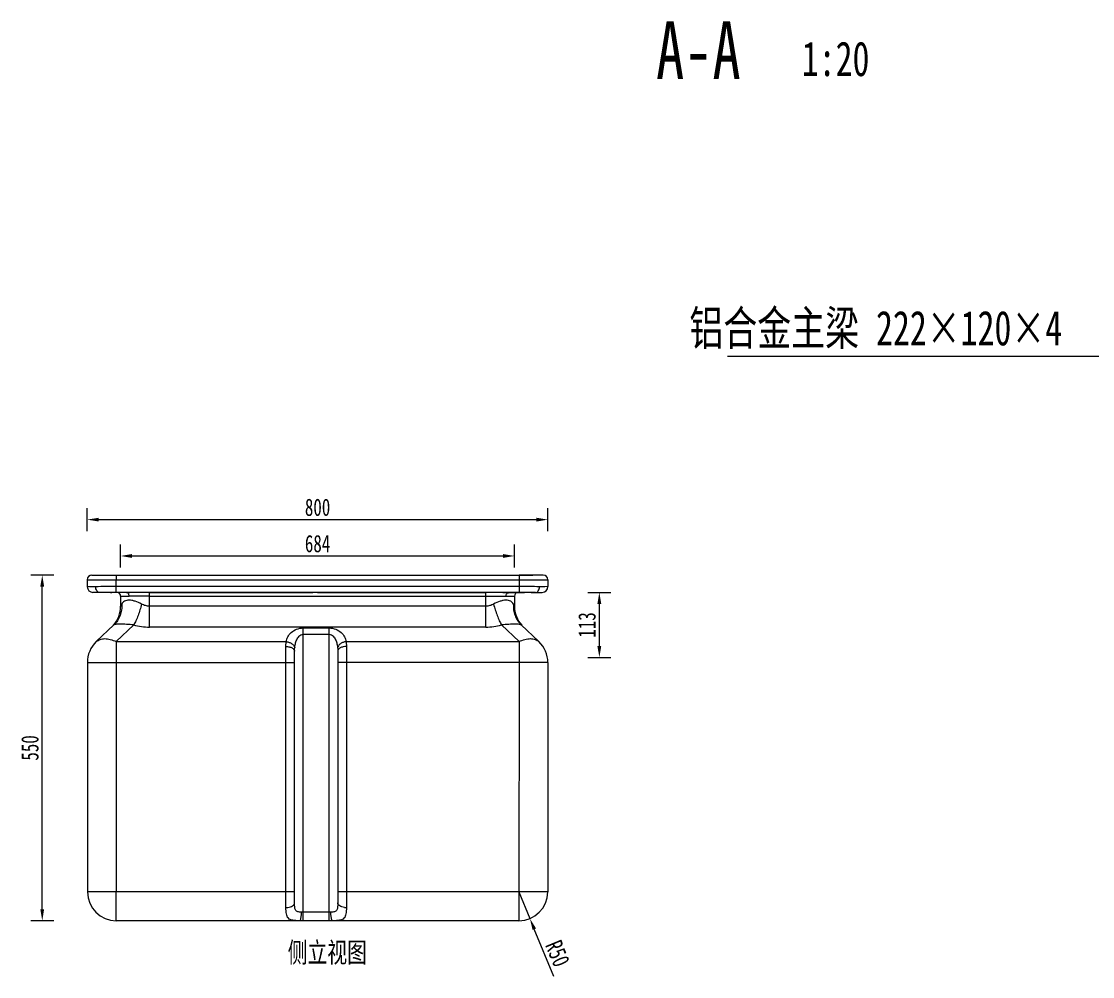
# Model space of a CAD drawing. Extents: x 36536 to 256213, y 18389 to 106449.
# Drawn here: x 247221 to 249081, y 80991 to 82650 of the extents above; entities that cross this region are included whole.
import ezdxf
from ezdxf import colors
from ezdxf.entities.mleader import LeaderData, LeaderLine
from ezdxf.math import Vec2, Vec3

# ---------------------------------------------------------------- set-up
doc = ezdxf.new("R2010")
doc.units = 0
doc.header["$LTSCALE"] = 1000
doc.header["$MEASUREMENT"] = 0
doc.layers.add('01-细实线', color=3, linetype='Continuous', lineweight=18)
doc.layers.add('07-文字', color=7, linetype='Continuous', lineweight=0)
doc.styles.add('3.0号字-阿文', font='', dxfattribs={"width": 0.72})
doc.styles.add('5.0号字-阿文', font='', dxfattribs={"width": 0.72})
doc.styles.get('3.0号字-阿文').set_extended_font_data('FangSong_GB2312')
doc.styles.get('5.0号字-阿文').set_extended_font_data('FangSong_GB2312')
doc.dimstyles.new('1：10阿文', dxfattribs={"dimtxt": 3, "dimasz": 2, "dimexe": 2, "dimexo": 0, "dimtad": 1, "dimdec": 0, "dimlfac": 10, "dimzin": 0, "dimdsep": 46, "dimtxsty": '3.0号字-阿文', "dimcen": 2, "dimclrd": 3, "dimclre": 3, "dimclrt": 3, "dimadec": 0, "dimazin": 0, "dimtfac": 1, "dimtdec": 0, "dimtmove": 0, "dimatfit": 3, "dimfxl": 2, "dimfxlon": 1, "dimtolj": 1, "dimtzin": 0, "dimlwd": 18, "dimlwe": 18, "dimarcsym": 0})

# ---------------------------------------------------------------- blocks, each defined once
blk = doc.blocks.new('hajshfjsf')
at = {"layer": '07-文字', "width": 0.72}
for s, height, style, p in [('A-A', 5, '5.0号字-阿文', (248535.635, 82097.825)), ('1:20', 3, '3.0号字-阿文', (248548.285, 82098.085))]:
    blk.add_text(s, height=height, dxfattribs=dict(at, style=style)).set_placement(p)
blk = doc.blocks.new('_Dot')
at = {"color": 0, "linetype": 'ByBlock', "lineweight": -2}
blk.add_line((-0.5, 0), (-1, 0), dxfattribs=at)
at = {"color": 0, "linetype": 'ByBlock', "const_width": 0.5}
blk.add_lwpolyline([(-0.25, 0, 1), (0.25, 0, 1)], format="xyb", close=True, dxfattribs=at)
blk = doc.blocks.new('*D749')
at = {"layer": '01-细实线', "color": 3, "linetype": 'Continuous', "lineweight": 18, "transparency": 16777216}
for p, q in [((246016.41, 81923.85), (246016.41, 81927.85)), ((246096.4, 81923.85), (246096.4, 81927.85)), ((246018.41, 81925.85), (246094.4, 81925.85))]:
    blk.add_line(p, q, dxfattribs=at)
at = {"layer": '01-细实线', "color": 3, "transparency": 16777216}
for points in [[(246018.41, 81926.18), (246018.41, 81925.52), (246016.41, 81925.85)], [(246094.4, 81926.18), (246094.4, 81925.52), (246096.4, 81925.85)]]:
    blk.add_solid(points, dxfattribs=at)
at = {"layer": 'Defpoints', "color": 0, "transparency": 16777216}
for p in [(246096.4, 81925.85), (246016.41, 81915.42), (246096.4, 81915.35)]:
    blk.add_point(p, dxfattribs=at)
at = {"layer": '01-细实线', "color": 3, "transparency": 16777216, "insert": (246056.4, 81927.98), "char_height": 3, "attachment_point": 5, "style": '3.0号字-阿文'}
blk.add_mtext('\\A1;800', dxfattribs=at)
blk = doc.blocks.new('*D750')
at = {"layer": '01-细实线', "color": 3, "linetype": 'Continuous', "lineweight": 18, "transparency": 16777216}
for p, q in [((246022.2, 81917.54), (246022.2, 81921.54)), ((246090.6, 81917.54), (246090.6, 81921.54)), ((246024.2, 81919.54), (246088.6, 81919.54))]:
    blk.add_line(p, q, dxfattribs=at)
at = {"layer": '01-细实线', "color": 3, "transparency": 16777216}
for points in [[(246024.2, 81919.88), (246024.2, 81919.21), (246022.2, 81919.54)], [(246088.6, 81919.88), (246088.6, 81919.21), (246090.6, 81919.54)]]:
    blk.add_solid(points, dxfattribs=at)
at = {"layer": 'Defpoints', "color": 0, "transparency": 16777216}
for p in [(246090.6, 81919.54), (246022.2, 81912.58), (246090.6, 81912.58)]:
    blk.add_point(p, dxfattribs=at)
at = {"layer": '01-细实线', "color": 3, "transparency": 16777216, "insert": (246056.4, 81921.67), "char_height": 3, "attachment_point": 5, "style": '3.0号字-阿文'}
blk.add_mtext('\\A1;684', dxfattribs=at)
blk = doc.blocks.new('*D751')
at = {"layer": '01-细实线', "color": 3, "linetype": 'Continuous', "lineweight": 18, "transparency": 16777216}
for p, q in [((246103.33, 81913.22), (246107.33, 81913.22)), ((246105.33, 81903.92), (246105.33, 81911.22)), ((246103.33, 81901.92), (246107.33, 81901.92))]:
    blk.add_line(p, q, dxfattribs=at)
at = {"layer": '01-细实线', "color": 3, "transparency": 16777216}
for points in [[(246104.99, 81911.22), (246105.66, 81911.22), (246105.33, 81913.22)], [(246104.99, 81903.92), (246105.66, 81903.92), (246105.33, 81901.92)]]:
    blk.add_solid(points, dxfattribs=at)
at = {"layer": 'Defpoints', "color": 0, "transparency": 16777216}
for p in [(246095.41, 81913.22), (246105.33, 81913.22), (246096.31, 81901.92)]:
    blk.add_point(p, dxfattribs=at)
at = {"layer": '01-细实线', "color": 3, "transparency": 16777216, "insert": (246103.2, 81907.57), "char_height": 3, "attachment_point": 5, "rotation": 90, "style": '3.0号字-阿文'}
blk.add_mtext('\\A1;113', dxfattribs=at)
blk = doc.blocks.new('*D752')
at = {"layer": '01-细实线', "color": 3, "linetype": 'Continuous', "lineweight": 18, "transparency": 16777216}
for p, q in [((246010.59, 81916.22), (246006.59, 81916.22)), ((246008.59, 81858.22), (246008.59, 81914.22)), ((246010.59, 81856.22), (246006.59, 81856.22))]:
    blk.add_line(p, q, dxfattribs=at)
at = {"layer": '01-细实线', "color": 3, "transparency": 16777216}
for points in [[(246008.25, 81914.22), (246008.92, 81914.22), (246008.59, 81916.22)], [(246008.25, 81858.22), (246008.92, 81858.22), (246008.59, 81856.22)]]:
    blk.add_solid(points, dxfattribs=at)
at = {"layer": 'Defpoints', "color": 0, "transparency": 16777216}
for p in [(246008.59, 81916.22), (246018.46, 81916.22), (246021.45, 81856.22)]:
    blk.add_point(p, dxfattribs=at)
at = {"layer": '01-细实线', "color": 3, "transparency": 16777216, "insert": (246006.46, 81886.22), "char_height": 3, "attachment_point": 5, "rotation": 90, "style": '3.0号字-阿文'}
blk.add_mtext('\\A1;550', dxfattribs=at)
blk = doc.blocks.new('*D739')
at = {"layer": '01-细实线', "color": 3, "linetype": 'Continuous', "lineweight": 18, "transparency": 16777216}
for p, q in [((246091.36, 81861.22), (246093.27, 81856.6)), ((246097.44, 81846.53), (246094.03, 81854.76))]:
    blk.add_line(p, q, dxfattribs=at)
at = {"layer": '01-细实线', "color": 3, "transparency": 16777216}
blk.add_solid([(246094.34, 81854.88), (246093.73, 81854.63), (246093.27, 81856.6)], dxfattribs=at)
at = {"layer": 'Defpoints', "color": 0, "transparency": 16777216}
for p in [(246091.36, 81861.22), (246093.27, 81856.6)]:
    blk.add_point(p, dxfattribs=at)
at = {"layer": '01-细实线', "color": 3, "transparency": 16777216, "insert": (246098.08, 81850.53), "char_height": 3, "attachment_point": 5, "rotation": 292.4875, "style": '3.0号字-阿文'}
blk.add_mtext('\\A1;R50', dxfattribs=at)
blk = doc.blocks.new('asdasd')
at = {"layer": '01-细实线'}
ml = blk.add_multileader_mtext('Standard', dxfattribs=at)
ml.set_content('铝合金主梁 222×120×4', color=4, style='3.0号字-阿文')
ml.set_leader_properties(color=256, linetype='Continuous', lineweight=18)
ml.set_arrow_properties(name='DOT')
ml.build(insert=Vec2(0, 0))
ml.multileader.update_dxf_attribs({"has_dogleg": 0, "text_left_attachment_type": 5, "text_right_attachment_type": 5, "dogleg_length": 0.36, "arrow_head_size": 0.5})
ctx = ml.context
ctx.base_point, ctx.char_height, ctx.arrow_head_size, ctx.landing_gap_size, ctx.plane_origin = Vec3(249807.755, 81767.708), 3, 0.5, 0, Vec3(249843.817, 81778.941)
ctx.left_attachment, ctx.right_attachment = 5, 5
notes = []
notes.append((ctx, [(1, (1, 1, 0), (249844.498, 81767.708), (-1, 0), 0.36, [(0, [(249858.014, 81760.686)], 0, [])])]))
ctx.mtext.insert, ctx.mtext.flow_direction = Vec3(249807.755, 81771.681), 5
for ctx, leaders in notes:
    for number, flags, end, landing, length, lines in leaders:
        leader = LeaderData()
        leader.index, (leader.has_last_leader_line, leader.has_dogleg_vector, leader.attachment_direction) = number, flags
        leader.last_leader_point, leader.dogleg_vector, leader.dogleg_length = Vec3(end), Vec3(landing), length
        for number, points, colour, breaks in lines:
            line = LeaderLine()
            line.index, line.vertices, line.color, line.breaks = number, Vec3.list(points), colors.encode_raw_color(colour), breaks
            leader.lines.append(line)
        ctx.leaders.append(leader)
blk = doc.blocks.new('sadaffgdfhfgh')
at = {"layer": '01-细实线'}
for p, q in [((246017.2, 81916.22), (246093.77, 81916.22)), ((246021.41, 81916.22), (246021.41, 81916.22)), ((246091.4, 81916.22), (246091.4, 81916.22)), ((246095.6, 81916.22), (246091.4, 81916.22)), ((246016.41, 81915.42), (246016.41, 81914.22)), ((246016.41, 81915.42), (246091.4, 81915.42)), ((246021.41, 81913.22), (246021.41, 81915.42)), ((246091.4, 81915.42), (246095.54, 81915.42)), ((246091.4, 81915.42), (246091.4, 81913.22)), ((246095.54, 81915.42), (246096.4, 81915.42)), ((246096.4, 81915.42), (246096.4, 81914.22)), ((246016.79, 81914.21), (246016.41, 81914.22)), ((246017.25, 81914.21), (246016.79, 81914.21)), ((246017.87, 81914.2), (246017.25, 81914.21)), ((246019.34, 81913.2), (246017.4, 81913.22)), ((246023.25, 81913.17), (246020.47, 81913.19)), ((246091.4, 81914.22), (246021.41, 81914.22)), ((246091.4, 81913.22), (246021.41, 81913.22)), ((246022.2, 81912.58), (246022.2, 81910.82)), ((246022.2, 81912.58), (246022.37, 81912.58)), ((246022.37, 81912.58), (246022.72, 81912.57)), ((246022.72, 81912.57), (246023.67, 81912.57)), ((246027.2, 81907.2), (246027.2, 81913.18)), ((246027.2, 81913.18), (246055.6, 81913.18)), ((246027.2, 81912.58), (246085.6, 81912.58)), ((246057.2, 81913.18), (246085.6, 81913.18)), ((246085.6, 81907.2), (246085.6, 81913.18)), ((246089.14, 81912.57), (246090.22, 81912.58)), ((246089.56, 81913.17), (246092.34, 81913.19)), ((246090.22, 81912.58), (246090.43, 81912.58)), ((246090.43, 81912.58), (246090.6, 81912.58)), ((246090.6, 81912.58), (246090.6, 81910.82)), ((246093.47, 81913.2), (246095.41, 81913.22)), ((246095.56, 81914.21), (246094.94, 81914.2)), ((246095.89, 81914.21), (246095.56, 81914.21)), ((246096.4, 81914.22), (246095.89, 81914.21)), ((246022.4, 81911.19), (246022.2, 81910.82)), ((246085.6, 81910.82), (246027.2, 81910.82)), ((246090.6, 81910.82), (246090.41, 81911.19)), ((246021.03, 81907.56), (246017.98, 81904.67)), ((246021.42, 81904.67), (246024.47, 81907.56)), ((246085.6, 81907.2), (246027.2, 81907.2)), ((246053.9, 81856.22), (246053.9, 81907.04)), ((246053.9, 81907.04), (246058.4, 81907.04)), ((246058.4, 81856.22), (246058.4, 81907.04)), ((246088.34, 81907.56), (246091.39, 81904.67)), ((246094.83, 81904.67), (246091.78, 81907.56)), ((246053.9, 81905.95), (246058.4, 81905.95)), ((246021.42, 81904.67), (246021.45, 81861.22)), ((246021.42, 81904.67), (246050.95, 81904.67)), ((246050.9, 81858.51), (246050.9, 81903.83)), ((246061.36, 81904.67), (246091.39, 81904.67)), ((246061.4, 81903.83), (246061.4, 81858.51)), ((246091.39, 81904.67), (246091.36, 81856.22)), ((246052.4, 81859.32), (246052.4, 81902.99)), ((246059.9, 81902.99), (246059.9, 81859.32)), ((246016.42, 81901.03), (246016.45, 81861.22)), ((246016.42, 81901.03), (246021.42, 81901.03)), ((246021.42, 81901.03), (246052.4, 81901.03)), ((246096.39, 81901.03), (246059.9, 81901.03)), ((246096.39, 81901.03), (246096.36, 81861.22)), ((246021.45, 81861.22), (246016.45, 81861.22)), ((246021.45, 81856.22), (246021.45, 81861.22)), ((246052.4, 81861.22), (246021.45, 81861.22)), ((246096.36, 81861.22), (246059.9, 81861.22)), ((246058.71, 81857.72), (246053.6, 81857.72)), ((246091.36, 81856.22), (246021.45, 81856.22))]:
    blk.add_line(p, q, dxfattribs=at)
for centre, radius, start, end in [((246017.21, 81915.42), 0.8, 90.05, 180.05), ((246095.6, 81915.42), 0.8, 359.95, 89.95), ((246017.41, 81914.22), 1, 180.05, 269.5045), ((246021.42, 81313.08), 601.14, 90.00144, 90.33842), ((246021.34, 81537.19), 376.03, 89.9892, 90.4208), ((246021.6, 81912.58), 0.6, 0, 89.5088), ((246026.81, 81469.08), 444.1, 89.9491, 90.4597), ((246026.86, 81557.26), 355.32, 89.9438, 90.514), ((246085.7, 81386.32), 526.86, 89.5804, 90.0108), ((246091.2, 81912.58), 0.6, 90.4939, 180), ((246091.68, 81410.61), 503.61, 89.6289, 90.0312), ((246091.69, 81596.33), 316.89, 89.5389, 90.0511), ((246095.4, 81914.22), 1, 270.4955, 359.95), ((246017.2, 81910.82), 5, 318.6481, 359.9999), ((246095.6, 81910.82), 5, 180.0001, 221.3519), ((246027.2, 81917.72), 10.52, 254.923, 270.0033), ((246085.61, 81917.7), 10.5, 269.9815, 285.0921), ((246021.42, 81901.04), 5, 133.4792, 180.05), ((246091.39, 81901.04), 5, 359.95, 46.5208), ((246021.45, 81861.22), 5, 180.05, 270), ((246091.36, 81861.22), 5, 270, 359.95), ((246050.91, 81861.23), 2.72, 269.9903, 276.5636), ((246061.4, 81861.23), 2.72, 263.437, 270.01)]:
    blk.add_arc(centre, radius, start, end, dxfattribs=at)
for centre, start_param, end_param in [((246019.9, 81913.19), -0.785398, 2.356194), ((246056.4, 81913.19), 1.570796, 3.141593), ((246056.4, 81913.19), -1.570796, 0), ((246092.9, 81913.19), 7.068583, 10.210176)]:
    blk.add_ellipse(centre, major_axis=(0.8, 0), ratio=0.008621, start_param=start_param, end_param=end_param, dxfattribs=at)
for points, knots in [([(246021.41, 81916.22), (246021.41, 81916.22), (246021.41, 81916.2), (246021.41, 81916.18), (246021.41, 81916.12), (246021.41, 81916.05), (246021.41, 81915.97), (246021.41, 81915.82), (246021.41, 81915.71), (246021.41, 81915.63)], [0, 0, 0, 0, 0.020439, 0.074137, 0.161667, 0.280924, 0.428478, 0.600563, 1, 1, 1, 1]), ([(246091.4, 81916.22), (246091.4, 81916.22), (246091.4, 81916.2), (246091.39, 81916.18), (246091.4, 81916.12), (246091.4, 81916.05), (246091.4, 81915.97), (246091.4, 81915.82), (246091.4, 81915.71), (246091.4, 81915.63)], [0, 0, 0, 0, 0.020439, 0.074137, 0.161667, 0.280924, 0.428478, 0.600563, 1, 1, 1, 1]), ([(246018.57, 81913.21), (246018.48, 81913.21), (246018.28, 81913.27), (246018.05, 81913.5), (246017.9, 81913.83), (246017.87, 81914.08), (246017.87, 81914.2)], [0, 0, 0, 0, 0.209734, 0.444987, 0.712205, 1, 1, 1, 1]), ([(246023.67, 81912.57), (246023.67, 81912.64), (246023.65, 81912.79), (246023.56, 81912.99), (246023.42, 81913.13), (246023.3, 81913.17), (246023.25, 81913.17)], [0, 0, 0, 0, 0.287862, 0.555412, 0.790832, 1, 1, 1, 1]), ([(246085.6, 81912.58), (246085.93, 81912.58), (246087.11, 81912.58), (246088.29, 81912.57), (246089.14, 81912.57)], [0, 0, 0, 0, 0.275898, 1, 1, 1, 1]), ([(246089.14, 81912.57), (246089.14, 81912.64), (246089.16, 81912.79), (246089.25, 81912.99), (246089.38, 81913.13), (246089.5, 81913.17), (246089.56, 81913.17)], [0, 0, 0, 0, 0.287712, 0.554861, 0.790115, 1, 1, 1, 1]), ([(246094.23, 81913.21), (246094.33, 81913.21), (246094.53, 81913.27), (246094.76, 81913.5), (246094.9, 81913.83), (246094.94, 81914.08), (246094.94, 81914.2)], [0, 0, 0, 0, 0.209362, 0.44477, 0.71221, 1, 1, 1, 1]), ([(246022.4, 81911.19), (246022.42, 81910.85), (246022.4, 81910.17), (246022.15, 81909.19), (246021.69, 81908.29), (246021.27, 81907.78), (246021.03, 81907.56)], [0, 0, 0, 0, 0.254574, 0.505614, 0.753701, 1, 1, 1, 1]), ([(246025.84, 81911.19), (246025.47, 81911.38), (246024.93, 81911.63), (246024.19, 81911.82), (246023.57, 81911.89), (246022.99, 81911.79), (246022.58, 81911.48), (246022.45, 81911.29), (246022.4, 81911.19)], [0, 0, 0, 0, 0.324512, 0.471016, 0.602546, 0.817415, 0.90994, 1, 1, 1, 1]), ([(246025.84, 81911.19), (246025.67, 81910.51), (246025.37, 81909.54), (246024.88, 81908.34), (246024.61, 81907.8), (246024.47, 81907.56)], [0, 0, 0, 0, 0.536108, 0.782205, 1, 1, 1, 1]), ([(246027.2, 81910.82), (246026.96, 81910.82), (246026.49, 81910.89), (246026.04, 81911.07), (246025.84, 81911.19)], [0, 0, 0, 0, 0.503921, 1, 1, 1, 1]), ([(246086.97, 81911.19), (246086.77, 81911.07), (246086.32, 81910.89), (246085.84, 81910.82), (246085.6, 81910.82)], [0, 0, 0, 0, 0.49608, 1, 1, 1, 1]), ([(246090.41, 81911.19), (246090.36, 81911.29), (246090.23, 81911.48), (246089.82, 81911.79), (246089.24, 81911.89), (246088.62, 81911.82), (246087.88, 81911.63), (246087.33, 81911.38), (246086.97, 81911.19)], [0, 0, 0, 0, 0.090056, 0.182587, 0.397452, 0.528985, 0.675488, 1, 1, 1, 1]), ([(246086.97, 81911.19), (246087.14, 81910.51), (246087.44, 81909.54), (246087.93, 81908.34), (246088.2, 81907.8), (246088.34, 81907.56)], [0, 0, 0, 0, 0.536106, 0.782204, 1, 1, 1, 1]), ([(246090.41, 81911.19), (246090.39, 81910.85), (246090.41, 81910.17), (246090.66, 81909.19), (246091.12, 81908.29), (246091.54, 81907.78), (246091.78, 81907.56)], [0, 0, 0, 0, 0.254575, 0.505614, 0.753701, 1, 1, 1, 1]), ([(246024.47, 81907.56), (246024.04, 81907.6), (246023.43, 81907.66), (246022.64, 81907.7), (246022.13, 81907.71), (246021.71, 81907.7), (246021.39, 81907.68), (246021.17, 81907.63), (246021.06, 81907.59), (246021.03, 81907.56)], [0, 0, 0, 0, 0.368845, 0.536151, 0.683542, 0.805209, 0.897904, 0.961722, 1, 1, 1, 1]), ([(246050.95, 81904.67), (246051, 81904.95), (246051.2, 81905.54), (246051.81, 81906.31), (246052.74, 81906.89), (246053.5, 81907.04), (246053.9, 81907.04)], [0, 0, 0, 0, 0.213606, 0.445169, 0.706998, 1, 1, 1, 1]), ([(246058.4, 81907.04), (246058.8, 81907.04), (246059.57, 81906.89), (246060.5, 81906.31), (246061.11, 81905.54), (246061.31, 81904.95), (246061.36, 81904.67)], [0, 0, 0, 0, 0.292993, 0.554827, 0.786392, 1, 1, 1, 1]), ([(246091.78, 81907.56), (246091.75, 81907.59), (246091.64, 81907.63), (246091.42, 81907.68), (246091.09, 81907.7), (246090.68, 81907.71), (246090.17, 81907.7), (246089.38, 81907.66), (246088.77, 81907.6), (246088.34, 81907.56)], [0, 0, 0, 0, 0.038273, 0.10208, 0.194783, 0.316452, 0.463847, 0.631157, 1, 1, 1, 1]), ([(246017.98, 81904.67), (246018.16, 81904.84), (246018.63, 81905.12), (246019.49, 81905.23), (246020.45, 81905.08), (246021.09, 81904.83), (246021.42, 81904.67)], [0, 0, 0, 0, 0.207367, 0.436918, 0.70079, 1, 1, 1, 1]), ([(246052.43, 81903.58), (246052.45, 81903.82), (246052.52, 81904.3), (246052.72, 81904.89), (246052.95, 81905.33), (246053.19, 81905.63), (246053.5, 81905.88), (246053.77, 81905.95), (246053.9, 81905.95)], [0, 0, 0, 0, 0.241905, 0.485838, 0.609701, 0.735803, 0.86565, 1, 1, 1, 1]), ([(246058.4, 81905.95), (246058.54, 81905.95), (246058.81, 81905.88), (246059.12, 81905.63), (246059.36, 81905.33), (246059.59, 81904.89), (246059.79, 81904.3), (246059.86, 81903.82), (246059.88, 81903.58)], [0, 0, 0, 0, 0.134333, 0.264186, 0.390289, 0.514155, 0.758092, 1, 1, 1, 1]), ([(246091.39, 81904.67), (246091.72, 81904.83), (246092.36, 81905.08), (246093.32, 81905.23), (246094.18, 81905.12), (246094.65, 81904.84), (246094.83, 81904.67)], [0, 0, 0, 0, 0.29921, 0.563082, 0.792633, 1, 1, 1, 1]), ([(246050.9, 81903.83), (246050.9, 81903.9), (246050.91, 81904.18), (246050.92, 81904.46), (246050.95, 81904.67)], [0, 0, 0, 0, 0.266887, 1, 1, 1, 1]), ([(246050.9, 81903.83), (246051.1, 81903.83), (246051.46, 81903.79), (246051.89, 81903.64), (246052.15, 81903.47), (246052.29, 81903.32), (246052.38, 81903.16), (246052.4, 81903.05), (246052.4, 81902.99)], [0, 0, 0, 0, 0.309242, 0.587268, 0.708079, 0.815395, 0.911219, 1, 1, 1, 1]), ([(246050.95, 81904.67), (246051.13, 81904.65), (246051.48, 81904.57), (246051.94, 81904.34), (246052.28, 81904), (246052.4, 81903.72), (246052.43, 81903.58)], [0, 0, 0, 0, 0.277217, 0.543312, 0.785163, 1, 1, 1, 1]), ([(246052.4, 81902.99), (246052.4, 81903.04), (246052.41, 81903.24), (246052.41, 81903.43), (246052.43, 81903.58)], [0, 0, 0, 0, 0.255972, 1, 1, 1, 1]), ([(246061.36, 81904.67), (246061.18, 81904.65), (246060.83, 81904.57), (246060.37, 81904.34), (246060.03, 81904), (246059.91, 81903.72), (246059.88, 81903.58)], [0, 0, 0, 0, 0.277216, 0.543312, 0.785162, 1, 1, 1, 1]), ([(246059.88, 81903.58), (246059.89, 81903.53), (246059.9, 81903.34), (246059.9, 81903.14), (246059.9, 81902.99)], [0, 0, 0, 0, 0.243346, 1, 1, 1, 1]), ([(246061.4, 81903.83), (246061.21, 81903.83), (246060.85, 81903.79), (246060.42, 81903.64), (246060.16, 81903.47), (246060.02, 81903.32), (246059.93, 81903.16), (246059.9, 81903.05), (246059.9, 81902.99)], [0, 0, 0, 0, 0.309242, 0.587268, 0.708079, 0.815395, 0.911219, 1, 1, 1, 1]), ([(246061.36, 81904.67), (246061.37, 81904.6), (246061.4, 81904.32), (246061.4, 81904.04), (246061.4, 81903.83)], [0, 0, 0, 0, 0.232638, 1, 1, 1, 1]), ([(246053.3, 81856.22), (246053.08, 81856.22), (246052.67, 81856.23), (246052.11, 81856.27), (246051.65, 81856.39), (246051.18, 81856.71), (246050.98, 81857.3), (246050.91, 81857.94), (246050.9, 81858.31), (246050.9, 81858.51)], [0, 0, 0, 0, 0.166315, 0.305636, 0.418753, 0.516108, 0.723439, 0.852997, 1, 1, 1, 1]), ([(246051.22, 81858.53), (246051.38, 81858.54), (246051.67, 81858.61), (246052.06, 81858.78), (246052.33, 81859.02), (246052.4, 81859.23), (246052.4, 81859.32)], [0, 0, 0, 0, 0.314204, 0.589383, 0.814359, 1, 1, 1, 1]), ([(246053.6, 81857.72), (246053.49, 81857.72), (246053.27, 81857.73), (246052.97, 81857.76), (246052.71, 81857.88), (246052.55, 81858.1), (246052.47, 81858.37), (246052.42, 81858.67), (246052.41, 81858.99), (246052.4, 81859.21), (246052.4, 81859.32)], [0, 0, 0, 0, 0.140488, 0.266368, 0.376288, 0.483258, 0.599808, 0.726564, 0.860799, 1, 1, 1, 1]), ([(246059.9, 81859.32), (246059.9, 81859.21), (246059.9, 81858.99), (246059.88, 81858.67), (246059.84, 81858.37), (246059.76, 81858.1), (246059.59, 81857.88), (246059.34, 81857.76), (246059.03, 81857.73), (246058.82, 81857.72), (246058.71, 81857.72)], [0, 0, 0, 0, 0.139201, 0.273436, 0.400192, 0.516742, 0.623711, 0.733632, 0.859511, 1, 1, 1, 1]), ([(246061.4, 81858.51), (246061.4, 81858.31), (246061.4, 81857.94), (246061.33, 81857.3), (246061.13, 81856.71), (246060.66, 81856.39), (246060.2, 81856.27), (246059.64, 81856.23), (246059.23, 81856.22), (246059.01, 81856.22)], [0, 0, 0, 0, 0.147003, 0.276561, 0.483892, 0.581248, 0.694363, 0.833683, 1, 1, 1, 1]), ([(246061.09, 81858.53), (246060.93, 81858.54), (246060.63, 81858.61), (246060.25, 81858.78), (246059.98, 81859.02), (246059.9, 81859.23), (246059.9, 81859.32)], [0, 0, 0, 0, 0.314203, 0.589382, 0.814359, 1, 1, 1, 1]), ([(246053.3, 81856.22), (246053.33, 81856.22), (246053.37, 81856.26), (246053.41, 81856.32), (246053.45, 81856.43), (246053.5, 81856.6), (246053.53, 81856.76), (246053.54, 81856.84)], [0, 0, 0, 0, 0.118946, 0.208294, 0.321382, 0.618121, 1, 1, 1, 1]), ([(246053.54, 81856.84), (246053.55, 81856.91), (246053.59, 81857.2), (246053.6, 81857.5), (246053.6, 81857.72)], [0, 0, 0, 0, 0.228688, 1, 1, 1, 1]), ([(246058.77, 81856.84), (246058.76, 81856.91), (246058.72, 81857.2), (246058.71, 81857.5), (246058.71, 81857.72)], [0, 0, 0, 0, 0.228688, 1, 1, 1, 1]), ([(246059.01, 81856.22), (246058.98, 81856.22), (246058.94, 81856.26), (246058.9, 81856.32), (246058.85, 81856.43), (246058.81, 81856.6), (246058.78, 81856.76), (246058.77, 81856.84)], [0, 0, 0, 0, 0.118948, 0.208296, 0.321385, 0.618122, 1, 1, 1, 1])]:
    blk.add_open_spline(points, degree=3, knots=knots, dxfattribs=at)
for points in [[(246021.41, 81915.63), (246021.41, 81915.56), (246021.41, 81915.49), (246021.41, 81915.42)], [(246091.4, 81915.63), (246091.4, 81915.56), (246091.4, 81915.49), (246091.4, 81915.42)]]:
    blk.add_open_spline(points, degree=3, dxfattribs=at)
at = {"layer": '01-细实线', "color": 0, "style": '3.0号字-阿文', "width": 0.72}
blk.add_text('侧立视图', height=3.5, dxfattribs=at).set_placement((246051.22, 81848.97))
at = {"layer": '01-细实线'}
for base, p1, p2, picture, middle in [((246096.4, 81925.85), (246016.41, 81915.42), (246096.4, 81915.35), '*D749', (246056.4, 81927.98)), ((246090.6, 81919.54), (246022.2, 81912.58), (246090.6, 81912.58), '*D750', (246056.4, 81921.67))]:
    dim = blk.add_linear_dim(base=base, p1=p1, p2=p2, dimstyle='1：10阿文', dxfattribs=at)
    dim.commit()
    dim.dimension.update_dxf_attribs({"geometry": picture, "text_midpoint": middle})
dim = blk.add_linear_dim(base=(246008.59, 81916.22), p1=(246021.45, 81856.22), p2=(246018.46, 81916.22), angle=90, text='550', dimstyle='1：10阿文', dxfattribs=at)
dim.commit()
dim.dimension.update_dxf_attribs({"geometry": '*D752', "text_midpoint": (246006.46, 81886.22)})
dim = blk.add_linear_dim(base=(246105.33, 81913.22), p1=(246096.31, 81901.92), p2=(246095.41, 81913.22), angle=90, text='113', dimstyle='1：10阿文', dxfattribs=at)
dim.commit()
dim.dimension.update_dxf_attribs({"geometry": '*D751', "text_midpoint": (246105.33, 81907.57), "dimtype": 128})
dim = blk.add_radius_dim(center=(246091.36, 81861.22), mpoint=(246093.27, 81856.6), dimstyle='1：10阿文', dxfattribs=at)
dim.commit()
dim.dimension.update_dxf_attribs({"geometry": '*D739', "text_midpoint": (246098.08, 81850.53)})

msp = doc.modelspace()

# ---------------------------------------------------------------- block references
for name, p, xscale, yscale, zscale in [('hajshfjsf', (-4722389.49, -1559406.988), 20, 20, 20), ('asdasd', (-4747773.977, -1553286.384), 20, 20, 20), ('sadaffgdfhfgh', (-2212828.544, -737473.87), 10, 10, 10)]:
    msp.add_blockref(name, p, dxfattribs=dict(xscale=xscale, yscale=yscale, zscale=zscale))

doc.saveas('drawing.dxf')
